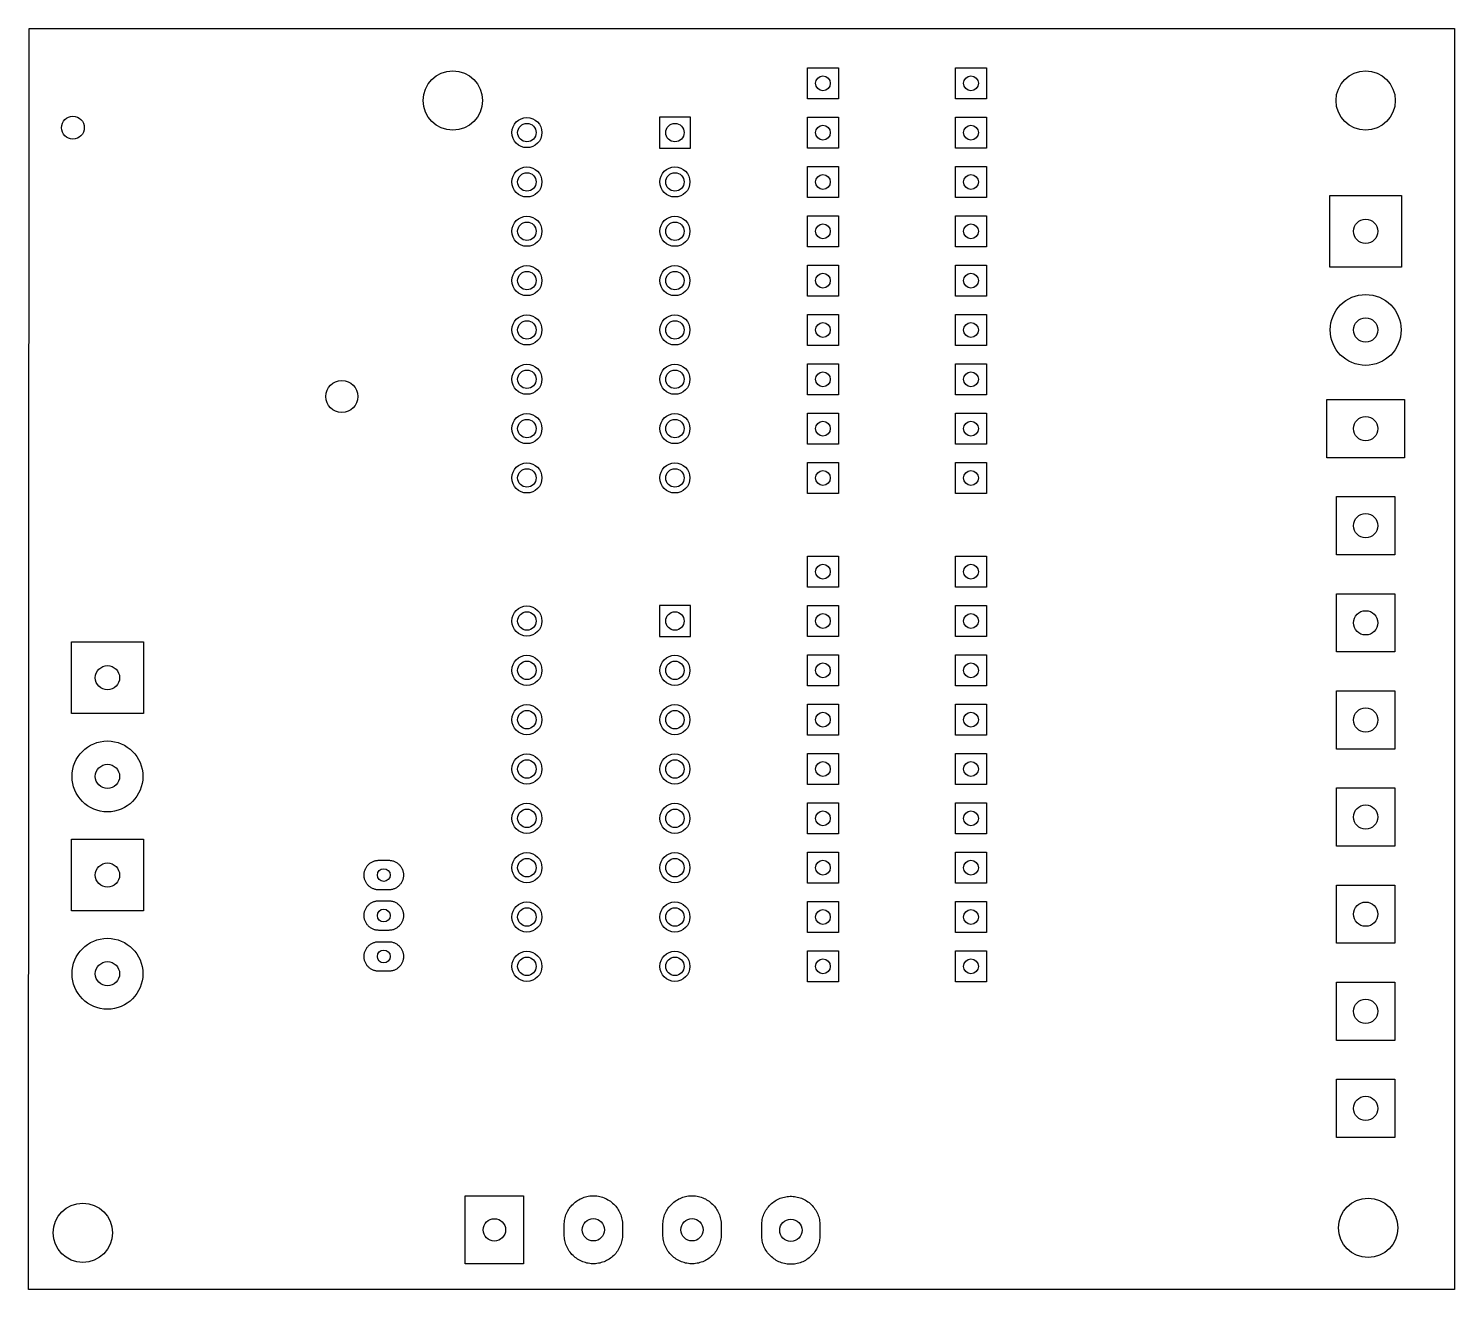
# Model space of a CAD drawing. Header units: millimetres. Extents: x 41490 to 44380, y -33060 to -30504.
import ezdxf

# ---------------------------------------------------------------- set-up
doc = ezdxf.new("R2010")
doc.units = ezdxf.units.MM

msp = doc.modelspace()

# ---------------------------------------------------------------- linework, layer by layer
for points in [[(41491, -30504), (44380, -30504), (44380, -33060), (41490, -33060), (41491, -30504)], [(43131.5, -30583.5), (43131.5, -30646.5), (43068.5, -30646.5), (43068.5, -30583.5)], [(43431.5, -30583.5), (43431.5, -30646.5), (43368.5, -30646.5), (43368.5, -30583.5)], [(42831.495, -30683.501), (42768.503, -30683.501), (42768.503, -30746.493), (42831.495, -30746.493)], [(43131.5, -30683.5), (43131.5, -30746.5), (43068.5, -30746.5), (43068.5, -30683.5)], [(43431.5, -30683.5), (43431.5, -30746.5), (43368.5, -30746.5), (43368.5, -30683.5)], [(43131.5, -30783.5), (43131.5, -30846.5), (43068.5, -30846.5), (43068.5, -30783.5)], [(43431.5, -30783.5), (43431.5, -30846.5), (43368.5, -30846.5), (43368.5, -30783.5)], [(44272.801, -30842.198), (44272.801, -30987.798), (44127.201, -30987.798), (44127.201, -30842.198)], [(43131.5, -30883.5), (43131.5, -30946.5), (43068.5, -30946.5), (43068.5, -30883.5)], [(43431.5, -30883.5), (43431.5, -30946.5), (43368.5, -30946.5), (43368.5, -30883.5)], [(43131.5, -30983.5), (43131.5, -31046.5), (43068.5, -31046.5), (43068.5, -30983.5)], [(43431.5, -30983.5), (43431.5, -31046.5), (43368.5, -31046.5), (43368.5, -30983.5)], [(43131.5, -31083.5), (43131.5, -31146.5), (43068.5, -31146.5), (43068.5, -31083.5)], [(43431.5, -31083.5), (43431.5, -31146.5), (43368.5, -31146.5), (43368.5, -31083.5)], [(43131.5, -31183.5), (43131.5, -31246.5), (43068.5, -31246.5), (43068.5, -31183.5)], [(43431.5, -31183.5), (43431.5, -31246.5), (43368.5, -31246.5), (43368.5, -31183.5)], [(44121.26, -31255.944), (44278.74, -31255.944), (44278.74, -31374.054), (44121.26, -31374.054)], [(43131.5, -31283.5), (43131.5, -31346.5), (43068.5, -31346.5), (43068.5, -31283.5)], [(43431.5, -31283.5), (43431.5, -31346.5), (43368.5, -31346.5), (43368.5, -31283.5)], [(43131.5, -31383.5), (43131.5, -31446.5), (43068.5, -31446.5), (43068.5, -31383.5)], [(43431.5, -31383.5), (43431.5, -31446.5), (43368.5, -31446.5), (43368.5, -31383.5)], [(44140.945, -31452.794), (44259.055, -31452.794), (44259.055, -31570.904), (44140.945, -31570.904)], [(43131.5, -31573.5), (43131.5, -31636.5), (43068.5, -31636.5), (43068.5, -31573.5)], [(43431.5, -31573.5), (43431.5, -31636.5), (43368.5, -31636.5), (43368.5, -31573.5)], [(42831.495, -31673.501), (42768.503, -31673.501), (42768.503, -31736.493), (42831.495, -31736.493)], [(43131.5, -31673.5), (43131.5, -31736.5), (43068.5, -31736.5), (43068.5, -31673.5)], [(43431.5, -31673.5), (43431.5, -31736.5), (43368.5, -31736.5), (43368.5, -31673.5)], [(44140.945, -31649.645), (44259.055, -31649.645), (44259.055, -31767.755), (44140.945, -31767.755)], [(41722.801, -31747.198), (41722.801, -31892.798), (41577.201, -31892.798), (41577.201, -31747.198)], [(43131.5, -31773.5), (43131.5, -31836.5), (43068.5, -31836.5), (43068.5, -31773.5)], [(43431.5, -31773.5), (43431.5, -31836.5), (43368.5, -31836.5), (43368.5, -31773.5)], [(44140.945, -31846.495), (44259.055, -31846.495), (44259.055, -31964.605), (44140.945, -31964.605)], [(43131.5, -31873.5), (43131.5, -31936.5), (43068.5, -31936.5), (43068.5, -31873.5)], [(43431.5, -31873.5), (43431.5, -31936.5), (43368.5, -31936.5), (43368.5, -31873.5)], [(43131.5, -31973.5), (43131.5, -32036.5), (43068.5, -32036.5), (43068.5, -31973.5)], [(43431.5, -31973.5), (43431.5, -32036.5), (43368.5, -32036.5), (43368.5, -31973.5)], [(44140.945, -32043.345), (44259.055, -32043.345), (44259.055, -32161.455), (44140.945, -32161.455)], [(43131.5, -32073.5), (43131.5, -32136.5), (43068.5, -32136.5), (43068.5, -32073.5)], [(43431.5, -32073.5), (43431.5, -32136.5), (43368.5, -32136.5), (43368.5, -32073.5)], [(41722.801, -32147.198), (41722.801, -32292.798), (41577.201, -32292.798), (41577.201, -32147.198)], [(42200, -32250), (42198.505, -32249.963), (42197.013, -32249.851), (42195.529, -32249.665), (42194.056, -32249.405), (42192.597, -32249.072), (42191.157, -32248.667), (42189.739, -32248.191), (42188.347, -32247.644), (42186.983, -32247.029), (42185.652, -32246.347), (42184.357, -32245.599), (42183.1, -32244.787), (42181.886, -32243.914), (42180.716, -32242.981), (42179.595, -32241.992), (42178.524, -32240.947), (42177.507, -32239.851), (42176.545, -32238.705), (42175.642, -32237.512), (42174.799, -32236.276), (42174.019, -32235), (42173.304, -32233.686), (42172.655, -32232.339), (42172.074, -32230.96), (42171.562, -32229.555), (42171.121, -32228.125), (42170.752, -32226.676), (42170.456, -32225.209), (42170.233, -32223.73), (42170.084, -32222.242), (42170.009, -32220.748), (42170.009, -32219.252), (42170.084, -32217.758), (42170.233, -32216.27), (42170.456, -32214.791), (42170.752, -32213.324), (42171.121, -32211.875), (42171.562, -32210.445), (42172.074, -32209.04), (42172.655, -32207.661), (42173.304, -32206.314), (42174.019, -32205), (42174.799, -32203.724), (42175.642, -32202.488), (42176.545, -32201.295), (42177.507, -32200.149), (42178.524, -32199.053), (42179.595, -32198.008), (42180.716, -32197.019), (42181.886, -32196.086), (42183.1, -32195.213), (42184.357, -32194.401), (42185.652, -32193.653), (42186.983, -32192.971), (42188.347, -32192.356), (42189.739, -32191.809), (42191.157, -32191.333), (42192.597, -32190.928), (42194.056, -32190.595), (42195.529, -32190.335), (42197.013, -32190.149), (42198.505, -32190.037), (42200, -32190), (42220, -32190), (42221.495, -32190.037), (42222.987, -32190.149), (42224.471, -32190.335), (42225.944, -32190.595), (42227.403, -32190.928), (42228.843, -32191.333), (42230.261, -32191.809), (42231.653, -32192.356), (42233.017, -32192.971), (42234.348, -32193.653), (42235.643, -32194.401), (42236.9, -32195.213), (42238.114, -32196.086), (42239.284, -32197.019), (42240.405, -32198.008), (42241.476, -32199.053), (42242.493, -32200.149), (42243.455, -32201.295), (42244.358, -32202.488), (42245.201, -32203.724), (42245.981, -32205), (42246.696, -32206.314), (42247.345, -32207.661), (42247.926, -32209.04), (42248.438, -32210.445), (42248.879, -32211.875), (42249.248, -32213.324), (42249.544, -32214.791), (42249.767, -32216.27), (42249.916, -32217.758), (42249.991, -32219.252), (42249.991, -32220.748), (42249.916, -32222.242), (42249.767, -32223.73), (42249.544, -32225.209), (42249.248, -32226.676), (42248.879, -32228.125), (42248.438, -32229.555), (42247.926, -32230.96), (42247.345, -32232.339), (42246.696, -32233.686), (42245.981, -32235), (42245.201, -32236.276), (42244.358, -32237.512), (42243.455, -32238.705), (42242.493, -32239.851), (42241.476, -32240.947), (42240.405, -32241.992), (42239.284, -32242.981), (42238.114, -32243.914), (42236.9, -32244.787), (42235.643, -32245.599), (42234.348, -32246.347), (42233.017, -32247.029), (42231.653, -32247.644), (42230.261, -32248.191), (42228.843, -32248.667), (42227.403, -32249.072), (42225.944, -32249.405), (42224.471, -32249.665), (42222.987, -32249.851), (42221.495, -32249.963), (42220, -32250)], [(43131.5, -32173.5), (43131.5, -32236.5), (43068.5, -32236.5), (43068.5, -32173.5)], [(43431.5, -32173.5), (43431.5, -32236.5), (43368.5, -32236.5), (43368.5, -32173.5)], [(44140.945, -32240.196), (44259.055, -32240.196), (44259.055, -32358.306), (44140.945, -32358.306)], [(42200, -32332), (42198.505, -32331.963), (42197.013, -32331.851), (42195.529, -32331.665), (42194.056, -32331.405), (42192.597, -32331.072), (42191.157, -32330.667), (42189.739, -32330.191), (42188.347, -32329.644), (42186.983, -32329.029), (42185.652, -32328.347), (42184.357, -32327.599), (42183.1, -32326.787), (42181.886, -32325.914), (42180.716, -32324.981), (42179.595, -32323.992), (42178.524, -32322.947), (42177.507, -32321.851), (42176.545, -32320.705), (42175.642, -32319.512), (42174.799, -32318.276), (42174.019, -32317), (42173.304, -32315.686), (42172.655, -32314.339), (42172.074, -32312.96), (42171.562, -32311.555), (42171.121, -32310.125), (42170.752, -32308.676), (42170.456, -32307.209), (42170.233, -32305.73), (42170.084, -32304.242), (42170.009, -32302.748), (42170.009, -32301.252), (42170.084, -32299.758), (42170.233, -32298.27), (42170.456, -32296.791), (42170.752, -32295.324), (42171.121, -32293.875), (42171.562, -32292.445), (42172.074, -32291.04), (42172.655, -32289.661), (42173.304, -32288.314), (42174.019, -32287), (42174.799, -32285.724), (42175.642, -32284.488), (42176.545, -32283.295), (42177.507, -32282.149), (42178.524, -32281.053), (42179.595, -32280.008), (42180.716, -32279.019), (42181.886, -32278.086), (42183.1, -32277.213), (42184.357, -32276.401), (42185.652, -32275.653), (42186.983, -32274.971), (42188.347, -32274.356), (42189.739, -32273.809), (42191.157, -32273.333), (42192.597, -32272.928), (42194.056, -32272.595), (42195.529, -32272.335), (42197.013, -32272.149), (42198.505, -32272.037), (42200, -32272), (42220, -32272), (42221.495, -32272.037), (42222.987, -32272.149), (42224.471, -32272.335), (42225.944, -32272.595), (42227.403, -32272.928), (42228.843, -32273.333), (42230.261, -32273.809), (42231.653, -32274.356), (42233.017, -32274.971), (42234.348, -32275.653), (42235.643, -32276.401), (42236.9, -32277.213), (42238.114, -32278.086), (42239.284, -32279.019), (42240.405, -32280.008), (42241.476, -32281.053), (42242.493, -32282.149), (42243.455, -32283.295), (42244.358, -32284.488), (42245.201, -32285.724), (42245.981, -32287), (42246.696, -32288.314), (42247.345, -32289.661), (42247.926, -32291.04), (42248.438, -32292.445), (42248.879, -32293.875), (42249.248, -32295.324), (42249.544, -32296.791), (42249.767, -32298.27), (42249.916, -32299.758), (42249.991, -32301.252), (42249.991, -32302.748), (42249.916, -32304.242), (42249.767, -32305.73), (42249.544, -32307.209), (42249.248, -32308.676), (42248.879, -32310.125), (42248.438, -32311.555), (42247.926, -32312.96), (42247.345, -32314.339), (42246.696, -32315.686), (42245.981, -32317), (42245.201, -32318.276), (42244.358, -32319.512), (42243.455, -32320.705), (42242.493, -32321.851), (42241.476, -32322.947), (42240.405, -32323.992), (42239.284, -32324.981), (42238.114, -32325.914), (42236.9, -32326.787), (42235.643, -32327.599), (42234.348, -32328.347), (42233.017, -32329.029), (42231.653, -32329.644), (42230.261, -32330.191), (42228.843, -32330.667), (42227.403, -32331.072), (42225.944, -32331.405), (42224.471, -32331.665), (42222.987, -32331.851), (42221.495, -32331.963), (42220, -32332)], [(43131.5, -32273.5), (43131.5, -32336.5), (43068.5, -32336.5), (43068.5, -32273.5)], [(43431.5, -32273.5), (43431.5, -32336.5), (43368.5, -32336.5), (43368.5, -32273.5)], [(42200, -32415), (42198.505, -32414.963), (42197.013, -32414.851), (42195.529, -32414.665), (42194.056, -32414.405), (42192.597, -32414.072), (42191.157, -32413.667), (42189.739, -32413.191), (42188.347, -32412.644), (42186.983, -32412.029), (42185.652, -32411.347), (42184.357, -32410.599), (42183.1, -32409.787), (42181.886, -32408.914), (42180.716, -32407.981), (42179.595, -32406.992), (42178.524, -32405.947), (42177.507, -32404.851), (42176.545, -32403.705), (42175.642, -32402.512), (42174.799, -32401.276), (42174.019, -32400), (42173.304, -32398.686), (42172.655, -32397.339), (42172.074, -32395.96), (42171.562, -32394.555), (42171.121, -32393.125), (42170.752, -32391.676), (42170.456, -32390.209), (42170.233, -32388.73), (42170.084, -32387.242), (42170.009, -32385.748), (42170.009, -32384.252), (42170.084, -32382.758), (42170.233, -32381.27), (42170.456, -32379.791), (42170.752, -32378.324), (42171.121, -32376.875), (42171.562, -32375.445), (42172.074, -32374.04), (42172.655, -32372.661), (42173.304, -32371.314), (42174.019, -32370), (42174.799, -32368.724), (42175.642, -32367.488), (42176.545, -32366.295), (42177.507, -32365.149), (42178.524, -32364.053), (42179.595, -32363.008), (42180.716, -32362.019), (42181.886, -32361.086), (42183.1, -32360.213), (42184.357, -32359.401), (42185.652, -32358.653), (42186.983, -32357.971), (42188.347, -32357.356), (42189.739, -32356.809), (42191.157, -32356.333), (42192.597, -32355.928), (42194.056, -32355.595), (42195.529, -32355.335), (42197.013, -32355.149), (42198.505, -32355.037), (42200, -32355), (42220, -32355), (42221.495, -32355.037), (42222.987, -32355.149), (42224.471, -32355.335), (42225.944, -32355.595), (42227.403, -32355.928), (42228.843, -32356.333), (42230.261, -32356.809), (42231.653, -32357.356), (42233.017, -32357.971), (42234.348, -32358.653), (42235.643, -32359.401), (42236.9, -32360.213), (42238.114, -32361.086), (42239.284, -32362.019), (42240.405, -32363.008), (42241.476, -32364.053), (42242.493, -32365.149), (42243.455, -32366.295), (42244.358, -32367.488), (42245.201, -32368.724), (42245.981, -32370), (42246.696, -32371.314), (42247.345, -32372.661), (42247.926, -32374.04), (42248.438, -32375.445), (42248.879, -32376.875), (42249.248, -32378.324), (42249.544, -32379.791), (42249.767, -32381.27), (42249.916, -32382.758), (42249.991, -32384.252), (42249.991, -32385.748), (42249.916, -32387.242), (42249.767, -32388.73), (42249.544, -32390.209), (42249.248, -32391.676), (42248.879, -32393.125), (42248.438, -32394.555), (42247.926, -32395.96), (42247.345, -32397.339), (42246.696, -32398.686), (42245.981, -32400), (42245.201, -32401.276), (42244.358, -32402.512), (42243.455, -32403.705), (42242.493, -32404.851), (42241.476, -32405.947), (42240.405, -32406.992), (42239.284, -32407.981), (42238.114, -32408.914), (42236.9, -32409.787), (42235.643, -32410.599), (42234.348, -32411.347), (42233.017, -32412.029), (42231.653, -32412.644), (42230.261, -32413.191), (42228.843, -32413.667), (42227.403, -32414.072), (42225.944, -32414.405), (42224.471, -32414.665), (42222.987, -32414.851), (42221.495, -32414.963), (42220, -32415)], [(43131.5, -32373.5), (43131.5, -32436.5), (43068.5, -32436.5), (43068.5, -32373.5)], [(43431.5, -32373.5), (43431.5, -32436.5), (43368.5, -32436.5), (43368.5, -32373.5)], [(44140.945, -32437.046), (44259.055, -32437.046), (44259.055, -32555.156), (44140.945, -32555.156)], [(44140.945, -32633.897), (44259.055, -32633.897), (44259.055, -32752.007), (44140.945, -32752.007)], [(42375.158, -32870.199), (42493.268, -32870.199), (42493.268, -33007.994), (42375.158, -33007.994)], [(42633.288, -33007.819), (42630.347, -33007.672), (42627.417, -33007.379), (42624.505, -33006.94), (42621.619, -33006.356), (42618.766, -33005.63), (42615.952, -33004.762), (42613.185, -33003.755), (42610.471, -33002.611), (42607.818, -33001.333), (42605.233, -32999.925), (42602.72, -32998.39), (42600.287, -32996.731), (42597.94, -32994.953), (42595.684, -32993.06), (42593.526, -32991.058), (42591.47, -32988.95), (42589.521, -32986.742), (42587.685, -32984.44), (42585.966, -32982.049), (42584.369, -32979.575), (42582.897, -32977.025), (42581.553, -32974.405), (42580.342, -32971.721), (42579.266, -32968.98), (42578.329, -32966.189), (42577.531, -32963.354), (42576.876, -32960.484), (42576.365, -32957.584), (42575.998, -32954.662), (42575.778, -32951.726), (42575.705, -32948.782), (42575.705, -32929.097), (42575.778, -32926.153), (42575.998, -32923.217), (42576.365, -32920.295), (42576.876, -32917.395), (42577.531, -32914.525), (42578.329, -32911.69), (42579.266, -32908.899), (42580.342, -32906.158), (42581.553, -32903.474), (42582.897, -32900.854), (42584.369, -32898.304), (42585.966, -32895.83), (42587.685, -32893.439), (42589.521, -32891.137), (42591.47, -32888.929), (42593.526, -32886.821), (42595.684, -32884.819), (42597.94, -32882.926), (42600.287, -32881.148), (42602.72, -32879.489), (42605.233, -32877.954), (42607.818, -32876.546), (42610.471, -32875.268), (42613.185, -32874.124), (42615.952, -32873.117), (42618.766, -32872.249), (42621.619, -32871.523), (42624.505, -32870.939), (42627.417, -32870.5), (42630.347, -32870.207), (42633.288, -32870.06), (42636.232, -32870.06), (42639.173, -32870.207), (42642.103, -32870.5), (42645.015, -32870.939), (42647.901, -32871.523), (42650.754, -32872.249), (42653.568, -32873.117), (42656.335, -32874.124), (42659.049, -32875.268), (42661.702, -32876.546), (42664.288, -32877.954), (42666.8, -32879.489), (42669.233, -32881.148), (42671.58, -32882.926), (42673.836, -32884.819), (42675.994, -32886.821), (42678.05, -32888.929), (42679.999, -32891.137), (42681.835, -32893.439), (42683.554, -32895.83), (42685.151, -32898.304), (42686.623, -32900.854), (42687.967, -32903.474), (42689.178, -32906.158), (42690.254, -32908.899), (42691.191, -32911.69), (42691.989, -32914.525), (42692.644, -32917.395), (42693.155, -32920.295), (42693.522, -32923.217), (42693.742, -32926.153), (42693.815, -32929.097), (42693.815, -32948.782), (42693.742, -32951.726), (42693.522, -32954.662), (42693.155, -32957.584), (42692.644, -32960.484), (42691.989, -32963.354), (42691.191, -32966.189), (42690.254, -32968.98), (42689.178, -32971.721), (42687.967, -32974.405), (42686.623, -32977.025), (42685.151, -32979.575), (42683.554, -32982.049), (42681.835, -32984.44), (42679.999, -32986.742), (42678.05, -32988.95), (42675.994, -32991.058), (42673.836, -32993.06), (42671.58, -32994.953), (42669.233, -32996.731), (42666.8, -32998.39), (42664.288, -32999.925), (42661.702, -33001.333), (42659.049, -33002.611), (42656.335, -33003.755), (42653.568, -33004.762), (42650.754, -33005.63), (42647.901, -33006.356), (42645.015, -33006.94), (42642.103, -33007.379), (42639.173, -33007.672), (42636.232, -33007.819)], [(42833.288, -33007.819), (42830.347, -33007.672), (42827.417, -33007.379), (42824.505, -33006.94), (42821.619, -33006.356), (42818.766, -33005.63), (42815.952, -33004.762), (42813.185, -33003.755), (42810.471, -33002.611), (42807.818, -33001.333), (42805.233, -32999.925), (42802.72, -32998.39), (42800.287, -32996.731), (42797.94, -32994.953), (42795.684, -32993.06), (42793.526, -32991.058), (42791.47, -32988.95), (42789.521, -32986.742), (42787.685, -32984.44), (42785.966, -32982.049), (42784.369, -32979.575), (42782.897, -32977.025), (42781.553, -32974.405), (42780.342, -32971.721), (42779.266, -32968.98), (42778.329, -32966.189), (42777.531, -32963.354), (42776.876, -32960.484), (42776.365, -32957.584), (42775.998, -32954.662), (42775.778, -32951.726), (42775.705, -32948.782), (42775.705, -32929.097), (42775.778, -32926.153), (42775.998, -32923.217), (42776.365, -32920.295), (42776.876, -32917.395), (42777.531, -32914.525), (42778.329, -32911.69), (42779.266, -32908.899), (42780.342, -32906.158), (42781.553, -32903.474), (42782.897, -32900.854), (42784.369, -32898.304), (42785.966, -32895.83), (42787.685, -32893.439), (42789.521, -32891.137), (42791.47, -32888.929), (42793.526, -32886.821), (42795.684, -32884.819), (42797.94, -32882.926), (42800.287, -32881.148), (42802.72, -32879.489), (42805.233, -32877.954), (42807.818, -32876.546), (42810.471, -32875.268), (42813.185, -32874.124), (42815.952, -32873.117), (42818.766, -32872.249), (42821.619, -32871.523), (42824.505, -32870.939), (42827.417, -32870.5), (42830.347, -32870.207), (42833.288, -32870.06), (42836.232, -32870.06), (42839.173, -32870.207), (42842.103, -32870.5), (42845.015, -32870.939), (42847.901, -32871.523), (42850.754, -32872.249), (42853.568, -32873.117), (42856.335, -32874.124), (42859.049, -32875.268), (42861.702, -32876.546), (42864.288, -32877.954), (42866.8, -32879.489), (42869.233, -32881.148), (42871.58, -32882.926), (42873.836, -32884.819), (42875.994, -32886.821), (42878.05, -32888.929), (42879.999, -32891.137), (42881.835, -32893.439), (42883.554, -32895.83), (42885.151, -32898.304), (42886.623, -32900.854), (42887.967, -32903.474), (42889.178, -32906.158), (42890.254, -32908.899), (42891.191, -32911.69), (42891.989, -32914.525), (42892.644, -32917.395), (42893.155, -32920.295), (42893.522, -32923.217), (42893.742, -32926.153), (42893.815, -32929.097), (42893.815, -32948.782), (42893.742, -32951.726), (42893.522, -32954.662), (42893.155, -32957.584), (42892.644, -32960.484), (42891.989, -32963.354), (42891.191, -32966.189), (42890.254, -32968.98), (42889.178, -32971.721), (42887.967, -32974.405), (42886.623, -32977.025), (42885.151, -32979.575), (42883.554, -32982.049), (42881.835, -32984.44), (42879.999, -32986.742), (42878.05, -32988.95), (42875.994, -32991.058), (42873.836, -32993.06), (42871.58, -32994.953), (42869.233, -32996.731), (42866.8, -32998.39), (42864.288, -32999.925), (42861.702, -33001.333), (42859.049, -33002.611), (42856.335, -33003.755), (42853.568, -33004.762), (42850.754, -33005.63), (42847.901, -33006.356), (42845.015, -33006.94), (42842.103, -33007.379), (42839.173, -33007.672), (42836.232, -33007.819)], [(43033.528, -33008.88), (43030.587, -33008.733), (43027.657, -33008.44), (43024.745, -33008.001), (43021.859, -33007.417), (43019.006, -33006.691), (43016.192, -33005.823), (43013.425, -33004.816), (43010.711, -33003.672), (43008.058, -33002.394), (43005.473, -33000.986), (43002.96, -32999.451), (43000.527, -32997.792), (42998.18, -32996.014), (42995.924, -32994.121), (42993.766, -32992.119), (42991.71, -32990.011), (42989.761, -32987.803), (42987.925, -32985.501), (42986.206, -32983.11), (42984.609, -32980.636), (42983.137, -32978.086), (42981.793, -32975.466), (42980.582, -32972.782), (42979.506, -32970.041), (42978.569, -32967.25), (42977.771, -32964.415), (42977.116, -32961.545), (42976.605, -32958.645), (42976.238, -32955.723), (42976.018, -32952.787), (42975.945, -32949.843), (42975.945, -32930.158), (42976.018, -32927.214), (42976.238, -32924.278), (42976.605, -32921.356), (42977.116, -32918.456), (42977.771, -32915.586), (42978.569, -32912.751), (42979.506, -32909.96), (42980.582, -32907.219), (42981.793, -32904.535), (42983.137, -32901.915), (42984.609, -32899.365), (42986.206, -32896.891), (42987.925, -32894.5), (42989.761, -32892.198), (42991.71, -32889.99), (42993.766, -32887.882), (42995.924, -32885.88), (42998.18, -32883.987), (43000.527, -32882.209), (43002.96, -32880.55), (43005.473, -32879.015), (43008.058, -32877.607), (43010.711, -32876.329), (43013.425, -32875.185), (43016.192, -32874.178), (43019.006, -32873.31), (43021.859, -32872.584), (43024.745, -32872), (43027.657, -32871.561), (43030.587, -32871.268), (43033.528, -32871.121), (43036.472, -32871.121), (43039.413, -32871.268), (43042.343, -32871.561), (43045.255, -32872), (43048.141, -32872.584), (43050.994, -32873.31), (43053.808, -32874.178), (43056.575, -32875.185), (43059.289, -32876.329), (43061.942, -32877.607), (43064.528, -32879.015), (43067.04, -32880.55), (43069.473, -32882.209), (43071.82, -32883.987), (43074.076, -32885.88), (43076.234, -32887.882), (43078.29, -32889.99), (43080.239, -32892.198), (43082.075, -32894.5), (43083.794, -32896.891), (43085.391, -32899.365), (43086.863, -32901.915), (43088.207, -32904.535), (43089.418, -32907.219), (43090.494, -32909.96), (43091.431, -32912.751), (43092.229, -32915.586), (43092.884, -32918.456), (43093.395, -32921.356), (43093.762, -32924.278), (43093.982, -32927.214), (43094.055, -32930.158), (43094.055, -32949.843), (43093.982, -32952.787), (43093.762, -32955.723), (43093.395, -32958.645), (43092.884, -32961.545), (43092.229, -32964.415), (43091.431, -32967.25), (43090.494, -32970.041), (43089.418, -32972.782), (43088.207, -32975.466), (43086.863, -32978.086), (43085.391, -32980.636), (43083.794, -32983.11), (43082.075, -32985.501), (43080.239, -32987.803), (43078.29, -32990.011), (43076.234, -32992.119), (43074.076, -32994.121), (43071.82, -32996.014), (43069.473, -32997.792), (43067.04, -32999.451), (43064.528, -33000.986), (43061.942, -33002.394), (43059.289, -33003.672), (43056.575, -33004.816), (43053.808, -33005.823), (43050.994, -33006.691), (43048.141, -33007.417), (43045.255, -33008.001), (43042.343, -33008.44), (43039.413, -33008.733), (43036.472, -33008.88)]]:
    msp.add_lwpolyline(points, close=True)
for centre, radius in [((42350, -30650), 60), ((43100, -30615), 15), ((43400, -30615), 15), ((44200, -30650), 60), ((41580, -30705), 23), ((42500, -30715), 30.496), ((42500, -30715), 18.685), ((42800, -30715), 18.685), ((43100, -30715), 15), ((43400, -30715), 15), ((42500, -30815), 30.496), ((42500, -30815), 18.685), ((42800, -30815), 30.496), ((42800, -30815), 18.685), ((43100, -30815), 15), ((43400, -30815), 15), ((42500, -30915), 30.496), ((42800, -30915), 30.496), ((44200, -30915), 24.591), ((42500, -30915), 18.685), ((42800, -30915), 18.685), ((43100, -30915), 15), ((43400, -30915), 15), ((42500, -31015), 30.496), ((42500, -31015), 18.685), ((42800, -31015), 30.496), ((42800, -31015), 18.685), ((43100, -31015), 15), ((43400, -31015), 15), ((44200, -31115), 71.835), ((42500, -31115), 30.496), ((42500, -31115), 18.685), ((42800, -31115), 30.496), ((42800, -31115), 18.685), ((44200, -31115), 24.591), ((43100, -31115), 15), ((43400, -31115), 15), ((42500, -31215), 30.496), ((42500, -31215), 18.685), ((42800, -31215), 30.496), ((42800, -31215), 18.685), ((43100, -31215), 15), ((43400, -31215), 15), ((42125, -31250), 32.5), ((42500, -31315), 30.496), ((42500, -31315), 18.685), ((42800, -31315), 30.496), ((42800, -31315), 18.685), ((44200, -31315), 24.591), ((43100, -31315), 15), ((43400, -31315), 15), ((42500, -31415), 30.496), ((42800, -31415), 30.496), ((42500, -31415), 18.685), ((42800, -31415), 18.685), ((43100, -31415), 15), ((43400, -31415), 15), ((44200, -31511.85), 24.591), ((43100, -31605), 15), ((43400, -31605), 15), ((42500, -31705), 30.496), ((42500, -31705), 18.685), ((42800, -31705), 18.685), ((43100, -31705), 15), ((43400, -31705), 15), ((44200, -31708.7), 24.591), ((42500, -31805), 30.496), ((42500, -31805), 18.685), ((42800, -31805), 30.496), ((42800, -31805), 18.685), ((43100, -31805), 15), ((43400, -31805), 15), ((41650, -31820), 24.591), ((42500, -31905), 30.496), ((42800, -31905), 30.496), ((42500, -31905), 18.685), ((42800, -31905), 18.685), ((43100, -31905), 15), ((43400, -31905), 15), ((44200, -31905.55), 24.591), ((41650, -32020), 71.835), ((42500, -32005), 30.496), ((42500, -32005), 18.685), ((42800, -32005), 30.496), ((42800, -32005), 18.685), ((43100, -32005), 15), ((43400, -32005), 15), ((41650, -32020), 24.591), ((42500, -32105), 30.496), ((42800, -32105), 30.496), ((44200, -32102.4), 24.591), ((42500, -32105), 18.685), ((42800, -32105), 18.685), ((43100, -32105), 15), ((43400, -32105), 15), ((42500, -32205), 30.496), ((42500, -32205), 18.685), ((42800, -32205), 30.496), ((42800, -32205), 18.685), ((43100, -32205), 15), ((43400, -32205), 15), ((41650, -32220), 24.591), ((42210, -32220), 13), ((42500, -32305), 30.496), ((42800, -32305), 30.496), ((44200, -32299.25), 24.591), ((42210, -32302), 13), ((42500, -32305), 18.685), ((42800, -32305), 18.685), ((43100, -32305), 15), ((43400, -32305), 15), ((41650, -32420), 71.835), ((41650, -32420), 24.591), ((42210, -32385), 13), ((42500, -32405), 30.496), ((42500, -32405), 18.685), ((42800, -32405), 30.496), ((42800, -32405), 18.685), ((43100, -32405), 15), ((43400, -32405), 15), ((44200, -32496.1), 24.591), ((44200, -32692.95), 24.591), ((41600, -32945), 60), ((44205, -32935), 60), ((42434.21, -32939.1), 22.622), ((42634.76, -32938.94), 22.622), ((42834.76, -32938.94), 22.622), ((43035, -32940), 22.622)]:
    msp.add_circle(centre, radius)

doc.saveas('drawing.dxf')
